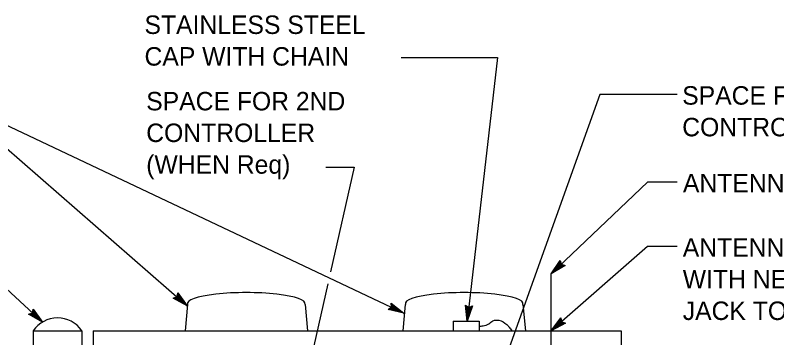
# Model space of a CAD drawing. Extents: x -894 to 866, y -476 to 714.
# Drawn here: x -604.5 to -316, y -31.5 to 90.8 of the extents above; entities that cross this region are included whole.
import ezdxf

# ---------------------------------------------------------------- set-up
doc = ezdxf.new("R2010")
doc.units = 0
for name, color, linetype in [('56 Stage 3 Anno', 7, 'Continuous'), ('57 Undefined', 7, 'Continuous'), ('60 Nongeo Data', 7, 'Continuous')]:
    doc.layers.add(name, color=color, linetype=linetype)

msp = doc.modelspace()

# ---------------------------------------------------------------- linework, layer by layer
at = {"layer": '56 Stage 3 Anno'}
for p, q in [((-629.7, 59.53), (-457.26, -22.13)), ((-401.45, -7.23), (-398.03, -2.13)), ((-400.44, -6.27), (-397.95, -2.55)), ((-398.03, -2.13), (-398.03, -2.13)), ((-398.03, -2.13), (-397.69, -3.64)), ((-396.18, -4.06), (-401.45, -7.23)), ((-396.58, -3.95), (-400.45, -6.28)), ((-399.45, -5.33), (-397.84, -2.92)), ((-397, -3.85), (-399.45, -5.33)), ((-398.45, -4.37), (-397.76, -3.34)), ((-397.37, -3.72), (-398.45, -4.37)), ((-397.69, -3.64), (-396.18, -4.06)), ((-396.18, -4.06), (-396.18, -4.06)), ((-401.45, -7.23), (-401.45, -7.23)), ((-544.64, -16.46), (-543.16, -15.99)), ((-539.26, -19.43), (-544.64, -16.46)), ((-544.64, -16.46), (-544.64, -16.46)), ((-540.31, -18.51), (-544.23, -16.35)), ((-541.33, -17.6), (-543.87, -16.2)), ((-542.37, -16.69), (-543.45, -16.09)), ((-543.16, -15.99), (-542.88, -14.46)), ((-543.11, -15.67), (-542.37, -16.69)), ((-543.01, -15.29), (-541.33, -17.6)), ((-542.95, -14.87), (-540.3, -18.52)), ((-542.88, -14.46), (-542.88, -14.46)), ((-542.88, -14.46), (-539.26, -19.43)), ((-539.26, -19.43), (-539.26, -19.43)), ((-463.24, -20.73), (-461.95, -19.87)), ((-460.99, -20.33), (-462.2, -20.05)), ((-461.95, -19.87), (-462.09, -18.32)), ((-462.09, -18.32), (-462.09, -18.32)), ((-462.09, -18.32), (-457.26, -22.13)), ((-462.05, -18.73), (-458.5, -21.53)), ((-461.99, -19.16), (-459.75, -20.93)), ((-461.98, -19.55), (-460.99, -20.33)), ((-433.23, -25.18), (-433.92, -19.07)), ((-433.92, -19.07), (-433.92, -19.07)), ((-433.92, -19.07), (-432.68, -20.01)), ((-433.09, -23.79), (-433.58, -19.34)), ((-432.94, -22.43), (-433.26, -19.55)), ((-431.26, -19.35), (-433.23, -25.18)), ((-431.64, -19.53), (-433.08, -23.81)), ((-432.02, -19.73), (-432.94, -22.43)), ((-432.79, -21.06), (-432.92, -19.83)), ((-432.38, -19.86), (-432.79, -21.06)), ((-432.68, -20.01), (-431.26, -19.35)), ((-431.26, -19.35), (-431.26, -19.35)), ((-599.44, -22.57), (-597.96, -22.11)), ((-594.08, -25.58), (-599.44, -22.57)), ((-599.44, -22.57), (-599.44, -22.57)), ((-595.12, -24.65), (-599.03, -22.46)), ((-596.14, -23.73), (-598.67, -22.32)), ((-597.17, -22.81), (-598.25, -22.21)), ((-597.96, -22.11), (-597.66, -20.58)), ((-597.9, -21.79), (-597.17, -22.81)), ((-597.8, -21.41), (-596.14, -23.73)), ((-597.74, -20.99), (-595.11, -24.66)), ((-597.66, -20.58), (-597.66, -20.58)), ((-597.66, -20.58), (-594.08, -25.58)), ((-457.26, -22.13), (-463.24, -20.73)), ((-463.24, -20.73), (-463.24, -20.73)), ((-458.51, -21.53), (-462.88, -20.5)), ((-459.75, -20.93), (-462.57, -20.27)), ((-457.26, -22.13), (-457.26, -22.13)), ((-594.08, -25.58), (-594.08, -25.58)), ((-433.23, -25.18), (-433.23, -25.18)), ((-401.45, -28.85), (-397.8, -23.9)), ((-396.05, -25.91), (-401.45, -28.85)), ((-396.44, -25.78), (-400.41, -27.94)), ((-400.4, -27.93), (-397.74, -24.32)), ((-399.36, -27.03), (-397.65, -24.7)), ((-396.86, -25.67), (-399.36, -27.03)), ((-398.32, -26.12), (-397.59, -25.12)), ((-397.22, -25.52), (-398.32, -26.12)), ((-397.8, -23.9), (-397.8, -23.9)), ((-397.8, -23.9), (-397.53, -25.42)), ((-397.53, -25.42), (-396.05, -25.91)), ((-396.05, -25.91), (-396.05, -25.91)), ((-401.45, -28.85), (-401.45, -28.85))]:
    msp.add_line(p, q, dxfattribs=at)
for points in [[(-458.25, 74.8), (-421.82, 74.8), (-433.23, -25.18)], [(-353.74, 60.79), (-382.95, 60.79), (-428.96, -67.81)], [(-680.03, 59.53), (-629.7, 59.53), (-539.26, -19.43)], [(-486.81, 33.19), (-476.07, 33.19), (-485.04, -6.52)], [(-353.74, 27.47), (-364.99, 27.47), (-401.45, -7.23)], [(-647.3, 14.28), (-637.23, 14.28), (-594.08, -25.58)], [(-353.74, 3.08), (-364.99, 3.08), (-401.45, -28.85)], [(-486.06, -11.05), (-500.21, -73.73)]]:
    msp.add_lwpolyline(points, dxfattribs=at)
at = {"layer": '60 Nongeo Data'}
for p, q in [((-401.45, -28.85), (-401.45, -7.23)), ((-539.17, -18.81), (-540.13, -28.85)), ((-494.68, -18.81), (-493.71, -28.85)), ((-456.68, -18.91), (-457.6, -28.85)), ((-412.1, -18.91), (-411.18, -28.85)), ((-438.59, -25.18), (-428.75, -25.18)), ((-438.59, -25.18), (-438.59, -28.85)), ((-428.75, -25.18), (-428.75, -28.85)), ((-597.67, -28.85), (-579.3, -28.85)), ((-597.67, -28.85), (-597.67, -56.35)), ((-579.2, -28.85), (-579.2, -56.35)), ((-574.95, -28.85), (-374.95, -28.85)), ((-574.95, -28.85), (-574.95, -277.85)), ((-401.45, -154.6), (-401.45, -28.85)), ((-374.95, -28.85), (-374.95, -277.85))]:
    msp.add_line(p, q, dxfattribs=at)
msp.add_arc((-588.44, -35.09), 11.14, 34.3173, 145.9037, dxfattribs=at)
for centre, ratio in [((-516.92, -18.54), 0.188002), ((-434.39, -18.54), 0.188001)]:
    msp.add_ellipse(centre, major_axis=(22.29, 0), ratio=ratio, start_param=6.218607, end_param=9.489369, dxfattribs=at)
msp.add_spline([(-428.78, -27.1), (-427.17, -26.94), (-425.09, -26.22), (-423.48, -25.02), (-421.24, -24.86), (-418.27, -26.46), (-417.31, -27.5), (-416.27, -28.79)], degree=3, dxfattribs=at)

# ---------------------------------------------------------------- texts
at = {"layer": '57 Undefined'}
for s, p in [('STAINLESS STEEL', (-555.48, 83.69)), ('CAP WITH CHAIN', (-555.48, 71.69)), ('SPACE FOR IRRIGATION', (-351.79, 56.89)), ('SPACE FOR 2ND', (-554.83, 54.72)), ('CONTROLLER', (-351.79, 44.89)), ('CONTROLLER', (-554.83, 42.72)), ('(WHEN Req)', (-554.83, 30.72)), ('ANTENNA WITH BNC', (-351.51, 23.65)), ('ANTENNA ADAPTER BULKHEAD', (-351.58, -0.74)), ('WITH NEOPRENE GASKET MOUNT', (-351.58, -12.74)), ('JACK TO JACK', (-351.58, -24.74))]:
    msp.add_text(s, height=7, dxfattribs=at).set_placement(p)

doc.saveas('drawing.dxf')
